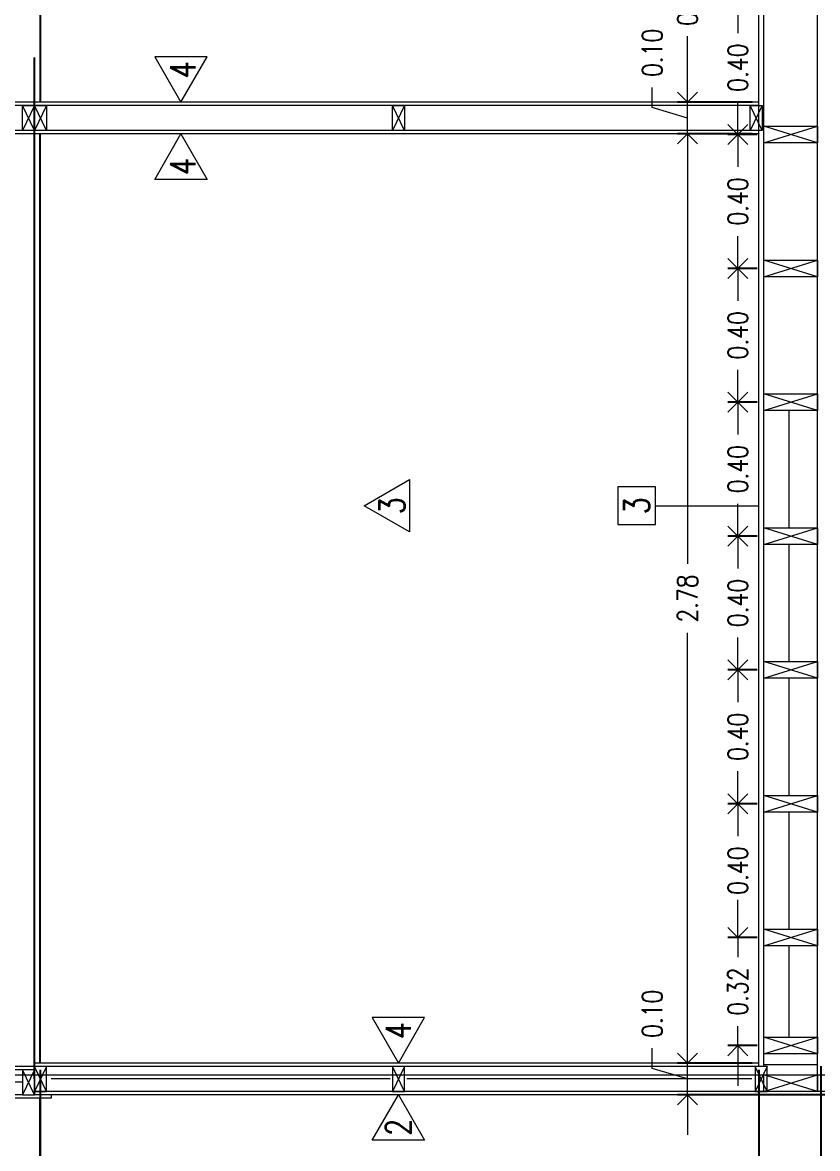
# Model space of a CAD drawing. Header units: metres. Extents: x -2 to 612, y -64 to 156.
# Drawn here: x 592.275 to 594.651, y 23.08 to 26.445 of the extents above; entities that cross this region are included whole.
import ezdxf

# ---------------------------------------------------------------- set-up
doc = ezdxf.new("R2010")
doc.units = ezdxf.units.M
doc.header["$LTSCALE"] = 5
doc.header["$MEASUREMENT"] = 0
doc.linetypes.add('HIDDEN', pattern=[0.375, 0.25, -0.125])
doc.layers.get('0').update_dxf_attribs({"color": 30})
doc.layers.get('DEFPOINTS').update_dxf_attribs({"color": 210})
for name, color, linetype, lineweight in [('A-ANNO-DIMS', 3, 'Continuous', 18), ('A-ANNO-SYMB', 3, 'Continuous', 18), ('A-ANNO-TEXT', 3, 'Continuous', 18), ('A-DETL-MBND', 3, 'Continuous', 18), ('A-ELEV-MBE2', 4, 'Continuous', 25), ('A-ELEV-OVHD', 3, 'HIDDEN', 18), ('A-WALL-PATT', 8, 'Continuous', 18), ('A-WALL-STUD', 3, 'Continuous', 18)]:
    doc.layers.add(name, color=color, linetype=linetype, lineweight=lineweight)
doc.styles.add('E-ROMANS', font='romans.shx', dxfattribs={"width": 0.8})
doc.dimstyles.new('E-0050_ARW_12', dxfattribs={"dimscale": 0.001, "dimtxt": 60, "dimasz": 60, "dimexe": 30, "dimexo": 20, "dimgap": 30, "dimtad": 0, "dimzin": 0, "dimdsep": 46, "dimtxsty": 'E-ROMANS', "dimblk": 'OPEN90', "dimcen": 30, "dimclrd": 256, "dimclre": 256, "dimclrt": 256, "dimadec": 0, "dimazin": 0, "dimtfac": 1, "dimtmove": 1, "dimatfit": 3, "dimldrblk": 'OPEN90', "dimfxl": 1, "dimtfill": 1, "dimtolj": 1, "dimtzin": 0, "dimlwd": -1, "dimarcsym": 0})

# ---------------------------------------------------------------- blocks, each defined once
blk = doc.blocks.new('_Open90')
at = {"color": 0, "linetype": 'ByBlock', "lineweight": -2}
for p, q in [((0, 0), (-1, 0)), ((-0.5, 0.5), (0, 0)), ((0, 0), (-0.5, -0.5))]:
    blk.add_line(p, q, dxfattribs=at)
blk = doc.blocks.new('*D1487')
at = {"layer": 'A-ANNO-DIMS', "transparency": 16777216}
for p, q in [((594.4126, 23.7705), (594.4126, 23.8305)), ((594.4126, 23.7105), (594.4126, 23.6522)), ((594.4126, 23.3875), (594.4126, 23.4459)), ((594.4126, 23.3275), (594.4126, 23.2675))]:
    blk.add_line(p, q, dxfattribs=at)
at = {"layer": 'A-ANNO-DIMS', "lineweight": -2, "transparency": 16777216}
for p, q in [((594.4708, 23.7105), (594.3826, 23.7105)), ((594.4708, 23.3875), (594.3826, 23.3875))]:
    blk.add_line(p, q, dxfattribs=at)
at = {"layer": 'DEFPOINTS', "color": 0, "transparency": 16777216}
for p in [(594.4126, 23.7105), (594.4908, 23.7105), (594.4908, 23.3875)]:
    blk.add_point(p, dxfattribs=at)
at = {"layer": 'A-ANNO-DIMS', "transparency": 16777216, "xscale": 0.06, "yscale": 0.06, "zscale": 0.06}
for p, rotation in [((594.4126, 23.7105), 270), ((594.4126, 23.3875), 90)]:
    blk.add_blockref('_Open90', p, dxfattribs=dict(at, rotation=rotation))
at = {"layer": 'A-ANNO-DIMS', "transparency": 16777216, "insert": (594.4126, 23.549), "char_height": 0.06, "attachment_point": 5, "rotation": 90, "style": 'E-ROMANS', "bg_fill": 3, "box_fill_scale": 1.25, "bg_fill_color": 256, "bg_fill_true_color": 13158600, "bg_fill_transparency": 0}
blk.add_mtext('\\A1;0.32', dxfattribs=at)
blk = doc.blocks.new('*D1488')
at = {"layer": 'A-ANNO-DIMS', "lineweight": -2, "transparency": 16777216}
for p, q in [((594.4708, 24.1105), (594.3826, 24.1105)), ((594.4708, 23.7105), (594.3826, 23.7105))]:
    blk.add_line(p, q, dxfattribs=at)
at = {"layer": 'A-ANNO-DIMS', "transparency": 16777216}
for p, q in [((594.4126, 24.0505), (594.4126, 24.0137)), ((594.4126, 23.7705), (594.4126, 23.8074))]:
    blk.add_line(p, q, dxfattribs=at)
at = {"layer": 'DEFPOINTS', "color": 0, "transparency": 16777216}
for p in [(594.4126, 24.1105), (594.4908, 24.1105), (594.4908, 23.7105)]:
    blk.add_point(p, dxfattribs=at)
at = {"layer": 'A-ANNO-DIMS', "transparency": 16777216, "xscale": 0.06, "yscale": 0.06, "zscale": 0.06}
for p, rotation in [((594.4126, 24.1105), 90), ((594.4126, 23.7105), 270)]:
    blk.add_blockref('_Open90', p, dxfattribs=dict(at, rotation=rotation))
at = {"layer": 'A-ANNO-DIMS', "transparency": 16777216, "insert": (594.4126, 23.9105), "char_height": 0.06, "attachment_point": 5, "rotation": 90, "style": 'E-ROMANS', "bg_fill": 3, "box_fill_scale": 1.25, "bg_fill_color": 256, "bg_fill_true_color": 13158600, "bg_fill_transparency": 0}
blk.add_mtext('\\A1;0.40', dxfattribs=at)
blk = doc.blocks.new('*D1489')
at = {"layer": 'A-ANNO-DIMS', "lineweight": -2, "transparency": 16777216}
for p, q in [((594.4708, 24.5105), (594.3826, 24.5105)), ((594.4708, 24.1105), (594.3826, 24.1105))]:
    blk.add_line(p, q, dxfattribs=at)
at = {"layer": 'A-ANNO-DIMS', "transparency": 16777216}
for p, q in [((594.4126, 24.4505), (594.4126, 24.4137)), ((594.4126, 24.1705), (594.4126, 24.2074))]:
    blk.add_line(p, q, dxfattribs=at)
at = {"layer": 'DEFPOINTS', "color": 0, "transparency": 16777216}
for p in [(594.4126, 24.5105), (594.4908, 24.5105), (594.4908, 24.1105)]:
    blk.add_point(p, dxfattribs=at)
at = {"layer": 'A-ANNO-DIMS', "transparency": 16777216, "xscale": 0.06, "yscale": 0.06, "zscale": 0.06}
for p, rotation in [((594.4126, 24.5105), 90), ((594.4126, 24.1105), 270)]:
    blk.add_blockref('_Open90', p, dxfattribs=dict(at, rotation=rotation))
at = {"layer": 'A-ANNO-DIMS', "transparency": 16777216, "insert": (594.4126, 24.3105), "char_height": 0.06, "attachment_point": 5, "rotation": 90, "style": 'E-ROMANS', "bg_fill": 3, "box_fill_scale": 1.25, "bg_fill_color": 256, "bg_fill_true_color": 13158600, "bg_fill_transparency": 0}
blk.add_mtext('\\A1;0.40', dxfattribs=at)
blk = doc.blocks.new('*D1490')
at = {"layer": 'A-ANNO-DIMS', "lineweight": -2, "transparency": 16777216}
for p, q in [((594.4708, 24.9105), (594.3826, 24.9105)), ((594.4708, 24.5105), (594.3826, 24.5105))]:
    blk.add_line(p, q, dxfattribs=at)
at = {"layer": 'A-ANNO-DIMS', "transparency": 16777216}
for p, q in [((594.4126, 24.8505), (594.4126, 24.8137)), ((594.4126, 24.5705), (594.4126, 24.6074))]:
    blk.add_line(p, q, dxfattribs=at)
at = {"layer": 'DEFPOINTS', "color": 0, "transparency": 16777216}
for p in [(594.4126, 24.9105), (594.4908, 24.9105), (594.4908, 24.5105)]:
    blk.add_point(p, dxfattribs=at)
at = {"layer": 'A-ANNO-DIMS', "transparency": 16777216, "xscale": 0.06, "yscale": 0.06, "zscale": 0.06}
for p, rotation in [((594.4126, 24.9105), 90), ((594.4126, 24.5105), 270)]:
    blk.add_blockref('_Open90', p, dxfattribs=dict(at, rotation=rotation))
at = {"layer": 'A-ANNO-DIMS', "transparency": 16777216, "insert": (594.4126, 24.7105), "char_height": 0.06, "attachment_point": 5, "rotation": 90, "style": 'E-ROMANS', "bg_fill": 3, "box_fill_scale": 1.25, "bg_fill_color": 256, "bg_fill_true_color": 13158600, "bg_fill_transparency": 0}
blk.add_mtext('\\A1;0.40', dxfattribs=at)
blk = doc.blocks.new('*D1491')
at = {"layer": 'A-ANNO-DIMS', "lineweight": -2, "transparency": 16777216}
for p, q in [((594.4708, 25.3105), (594.3826, 25.3105)), ((594.4708, 24.9105), (594.3826, 24.9105))]:
    blk.add_line(p, q, dxfattribs=at)
at = {"layer": 'A-ANNO-DIMS', "transparency": 16777216}
for p, q in [((594.4126, 25.2505), (594.4126, 25.2137)), ((594.4126, 24.9705), (594.4126, 25.0074))]:
    blk.add_line(p, q, dxfattribs=at)
at = {"layer": 'DEFPOINTS', "color": 0, "transparency": 16777216}
for p in [(594.4126, 25.3105), (594.4908, 25.3105), (594.4908, 24.9105)]:
    blk.add_point(p, dxfattribs=at)
at = {"layer": 'A-ANNO-DIMS', "transparency": 16777216, "xscale": 0.06, "yscale": 0.06, "zscale": 0.06}
for p, rotation in [((594.4126, 25.3105), 90), ((594.4126, 24.9105), 270)]:
    blk.add_blockref('_Open90', p, dxfattribs=dict(at, rotation=rotation))
at = {"layer": 'A-ANNO-DIMS', "transparency": 16777216, "insert": (594.4126, 25.1105), "char_height": 0.06, "attachment_point": 5, "rotation": 90, "style": 'E-ROMANS', "bg_fill": 3, "box_fill_scale": 1.25, "bg_fill_color": 256, "bg_fill_true_color": 13158600, "bg_fill_transparency": 0}
blk.add_mtext('\\A1;0.40', dxfattribs=at)
blk = doc.blocks.new('*D1492')
at = {"layer": 'A-ANNO-DIMS', "lineweight": -2, "transparency": 16777216}
for p, q in [((594.4708, 25.7105), (594.3826, 25.7105)), ((594.4708, 25.3105), (594.3826, 25.3105))]:
    blk.add_line(p, q, dxfattribs=at)
at = {"layer": 'A-ANNO-DIMS', "transparency": 16777216}
for p, q in [((594.4126, 25.6505), (594.4126, 25.6137)), ((594.4126, 25.3705), (594.4126, 25.4074))]:
    blk.add_line(p, q, dxfattribs=at)
at = {"layer": 'DEFPOINTS', "color": 0, "transparency": 16777216}
for p in [(594.4126, 25.7105), (594.4908, 25.7105), (594.4908, 25.3105)]:
    blk.add_point(p, dxfattribs=at)
at = {"layer": 'A-ANNO-DIMS', "transparency": 16777216, "xscale": 0.06, "yscale": 0.06, "zscale": 0.06}
for p, rotation in [((594.4126, 25.7105), 90), ((594.4126, 25.3105), 270)]:
    blk.add_blockref('_Open90', p, dxfattribs=dict(at, rotation=rotation))
at = {"layer": 'A-ANNO-DIMS', "transparency": 16777216, "insert": (594.4126, 25.5105), "char_height": 0.06, "attachment_point": 5, "rotation": 90, "style": 'E-ROMANS', "bg_fill": 3, "box_fill_scale": 1.25, "bg_fill_color": 256, "bg_fill_true_color": 13158600, "bg_fill_transparency": 0}
blk.add_mtext('\\A1;0.40', dxfattribs=at)
blk = doc.blocks.new('*D1493')
at = {"layer": 'A-ANNO-DIMS', "lineweight": -2, "transparency": 16777216}
for p, q in [((594.4708, 26.1105), (594.3826, 26.1105)), ((594.4708, 25.7105), (594.3826, 25.7105))]:
    blk.add_line(p, q, dxfattribs=at)
at = {"layer": 'A-ANNO-DIMS', "transparency": 16777216}
for p, q in [((594.4126, 26.0505), (594.4126, 26.0137)), ((594.4126, 25.7705), (594.4126, 25.8074))]:
    blk.add_line(p, q, dxfattribs=at)
at = {"layer": 'DEFPOINTS', "color": 0, "transparency": 16777216}
for p in [(594.4126, 26.1105), (594.4908, 26.1105), (594.4908, 25.7105)]:
    blk.add_point(p, dxfattribs=at)
at = {"layer": 'A-ANNO-DIMS', "transparency": 16777216, "xscale": 0.06, "yscale": 0.06, "zscale": 0.06}
for p, rotation in [((594.4126, 26.1105), 90), ((594.4126, 25.7105), 270)]:
    blk.add_blockref('_Open90', p, dxfattribs=dict(at, rotation=rotation))
at = {"layer": 'A-ANNO-DIMS', "transparency": 16777216, "insert": (594.4126, 25.9105), "char_height": 0.06, "attachment_point": 5, "rotation": 90, "style": 'E-ROMANS', "bg_fill": 3, "box_fill_scale": 1.25, "bg_fill_color": 256, "bg_fill_true_color": 13158600, "bg_fill_transparency": 0}
blk.add_mtext('\\A1;0.40', dxfattribs=at)
blk = doc.blocks.new('*D1494')
at = {"layer": 'A-ANNO-DIMS', "lineweight": -2, "transparency": 16777216}
for p, q in [((594.4708, 26.5105), (594.3826, 26.5105)), ((594.4708, 26.1105), (594.3826, 26.1105))]:
    blk.add_line(p, q, dxfattribs=at)
at = {"layer": 'A-ANNO-DIMS', "transparency": 16777216}
for p, q in [((594.4126, 26.4505), (594.4126, 26.4137)), ((594.4126, 26.1705), (594.4126, 26.2074))]:
    blk.add_line(p, q, dxfattribs=at)
at = {"layer": 'DEFPOINTS', "color": 0, "transparency": 16777216}
for p in [(594.4126, 26.5105), (594.4908, 26.5105), (594.4908, 26.1105)]:
    blk.add_point(p, dxfattribs=at)
at = {"layer": 'A-ANNO-DIMS', "transparency": 16777216, "xscale": 0.06, "yscale": 0.06, "zscale": 0.06}
for p, rotation in [((594.4126, 26.5105), 90), ((594.4126, 26.1105), 270)]:
    blk.add_blockref('_Open90', p, dxfattribs=dict(at, rotation=rotation))
at = {"layer": 'A-ANNO-DIMS', "transparency": 16777216, "insert": (594.4126, 26.3105), "char_height": 0.06, "attachment_point": 5, "rotation": 90, "style": 'E-ROMANS', "bg_fill": 3, "box_fill_scale": 1.25, "bg_fill_color": 256, "bg_fill_true_color": 13158600, "bg_fill_transparency": 0}
blk.add_mtext('\\A1;0.40', dxfattribs=at)
blk = doc.blocks.new('*D888')
at = {"layer": 'A-ANNO-DIMS', "lineweight": -2, "transparency": 16777216}
for p, q in [((594.6608, 23.3265), (594.6608, 21.6222)), ((594.4758, 23.3155), (594.4758, 21.6222))]:
    blk.add_line(p, q, dxfattribs=at)
at = {"layer": 'A-ANNO-DIMS', "transparency": 16777216}
for p, q in [((594.6008, 21.6522), (594.5358, 21.6522)), ((594.5683, 21.6522), (594.6178, 21.4872)), ((594.6178, 21.4872), (594.6778, 21.4872))]:
    blk.add_line(p, q, dxfattribs=at)
at = {"layer": 'DEFPOINTS', "color": 0, "transparency": 16777216}
for p in [(594.4758, 23.3355), (594.6608, 23.3465), (594.4758, 21.6522)]:
    blk.add_point(p, dxfattribs=at)
at = {"layer": 'A-ANNO-DIMS', "transparency": 16777216, "xscale": 0.06, "yscale": 0.06, "zscale": 0.06, "rotation": 180}
blk.add_blockref('_Open90', (594.4758, 21.6522), dxfattribs=at)
at = {"layer": 'A-ANNO-DIMS', "transparency": 16777216, "xscale": 0.06, "yscale": 0.06, "zscale": 0.06}
blk.add_blockref('_Open90', (594.6608, 21.6522), dxfattribs=at)
at = {"layer": 'A-ANNO-DIMS', "transparency": 16777216, "insert": (594.7798, 21.4872), "char_height": 0.06, "attachment_point": 5, "style": 'E-ROMANS', "bg_fill": 3, "box_fill_scale": 1.25, "bg_fill_color": 256, "bg_fill_true_color": 13158600, "bg_fill_transparency": 0}
blk.add_mtext('\\A1;0.19', dxfattribs=at)
blk = doc.blocks.new('*D1505')
at = {"layer": 'A-ANNO-DIMS', "lineweight": -2, "transparency": 16777216}
for p, q in [((592.3276, 23.3155), (592.3276, 21.6222)), ((594.4758, 23.3155), (594.4758, 21.6222))]:
    blk.add_line(p, q, dxfattribs=at)
at = {"layer": 'A-ANNO-DIMS', "transparency": 16777216}
for p, q in [((592.3876, 21.6522), (593.2986, 21.6522)), ((594.4158, 21.6522), (593.5049, 21.6522))]:
    blk.add_line(p, q, dxfattribs=at)
at = {"layer": 'DEFPOINTS', "color": 0, "transparency": 16777216}
for p in [(592.3276, 23.3355), (594.4758, 23.3355), (592.3276, 21.6522)]:
    blk.add_point(p, dxfattribs=at)
at = {"layer": 'A-ANNO-DIMS', "transparency": 16777216, "xscale": 0.06, "yscale": 0.06, "zscale": 0.06, "rotation": 180}
blk.add_blockref('_Open90', (592.3276, 21.6522), dxfattribs=at)
at = {"layer": 'A-ANNO-DIMS', "transparency": 16777216, "xscale": 0.06, "yscale": 0.06, "zscale": 0.06}
blk.add_blockref('_Open90', (594.4758, 21.6522), dxfattribs=at)
at = {"layer": 'A-ANNO-DIMS', "transparency": 16777216, "insert": (593.4017, 21.6522), "char_height": 0.06, "attachment_point": 5, "style": 'E-ROMANS', "bg_fill": 3, "box_fill_scale": 1.25, "bg_fill_color": 256, "bg_fill_true_color": 13158600, "bg_fill_transparency": 0}
blk.add_mtext('\\A1;2.15', dxfattribs=at)
blk = doc.blocks.new('*D1506')
at = {"layer": 'A-ANNO-DIMS', "lineweight": -2, "transparency": 16777216}
for p, q in [((591.5358, 23.3055), (591.5358, 21.6222)), ((592.3276, 23.3155), (592.3276, 21.6222))]:
    blk.add_line(p, q, dxfattribs=at)
at = {"layer": 'A-ANNO-DIMS', "transparency": 16777216}
for p, q in [((591.5958, 21.6522), (591.7703, 21.6522)), ((592.2676, 21.6522), (592.0931, 21.6522))]:
    blk.add_line(p, q, dxfattribs=at)
at = {"layer": 'DEFPOINTS', "color": 0, "transparency": 16777216}
for p in [(591.5358, 23.3255), (592.3276, 23.3355), (591.5358, 21.6522)]:
    blk.add_point(p, dxfattribs=at)
at = {"layer": 'A-ANNO-DIMS', "transparency": 16777216, "xscale": 0.06, "yscale": 0.06, "zscale": 0.06, "rotation": 180}
blk.add_blockref('_Open90', (591.5358, 21.6522), dxfattribs=at)
at = {"layer": 'A-ANNO-DIMS', "transparency": 16777216, "xscale": 0.06, "yscale": 0.06, "zscale": 0.06}
blk.add_blockref('_Open90', (592.3276, 21.6522), dxfattribs=at)
at = {"layer": 'A-ANNO-DIMS', "transparency": 16777216, "insert": (591.9317, 21.6522), "char_height": 0.06, "attachment_point": 5, "style": 'E-ROMANS', "bg_fill": 3, "box_fill_scale": 1.25, "bg_fill_color": 256, "bg_fill_true_color": 13158600, "bg_fill_transparency": 0}
blk.add_mtext('\\A1;variable', dxfattribs=at)
blk = doc.blocks.new('*D890')
at = {"layer": 'A-ANNO-DIMS', "lineweight": -2, "transparency": 16777216}
for p, q in [((596.9708, 23.2415), (596.9708, 21.3905)), ((590.7739, 22.9191), (590.7739, 21.3905))]:
    blk.add_line(p, q, dxfattribs=at)
at = {"layer": 'A-ANNO-DIMS', "transparency": 16777216}
for p, q in [((590.8339, 21.4205), (593.7704, 21.4205)), ((596.9108, 21.4205), (593.9744, 21.4205))]:
    blk.add_line(p, q, dxfattribs=at)
at = {"layer": 'DEFPOINTS', "color": 0, "transparency": 16777216}
for p in [(596.9708, 23.2615), (590.7739, 22.9391), (590.7739, 21.4205)]:
    blk.add_point(p, dxfattribs=at)
at = {"layer": 'A-ANNO-DIMS', "transparency": 16777216, "xscale": 0.06, "yscale": 0.06, "zscale": 0.06, "rotation": 180}
blk.add_blockref('_Open90', (590.7739, 21.4205), dxfattribs=at)
at = {"layer": 'A-ANNO-DIMS', "transparency": 16777216, "xscale": 0.06, "yscale": 0.06, "zscale": 0.06}
blk.add_blockref('_Open90', (596.9708, 21.4205), dxfattribs=at)
at = {"layer": 'A-ANNO-DIMS', "transparency": 16777216, "insert": (593.8724, 21.4205), "char_height": 0.06, "attachment_point": 5, "style": 'E-ROMANS', "bg_fill": 3, "box_fill_scale": 1.25, "bg_fill_color": 256, "bg_fill_true_color": 13158600, "bg_fill_transparency": 0}
blk.add_mtext('\\A1;6.20', dxfattribs=at)
blk = doc.blocks.new('*D1374')
at = {"layer": 'A-ANNO-DIMS', "transparency": 16777216}
for p, q in [((594.2621, 23.3955), (594.2621, 23.4555)), ((594.1571, 23.3195), (594.1571, 23.3795)), ((594.2621, 23.2405), (594.2621, 23.3355)), ((594.2621, 23.2405), (594.2621, 23.3355)), ((594.2621, 23.288), (594.1571, 23.3195)), ((594.2621, 23.1805), (594.2621, 23.1205))]:
    blk.add_line(p, q, dxfattribs=at)
at = {"layer": 'A-ANNO-DIMS', "lineweight": -2, "transparency": 16777216}
for p, q in [((594.4558, 23.3355), (594.2321, 23.3355)), ((594.6808, 23.2405), (594.2321, 23.2405))]:
    blk.add_line(p, q, dxfattribs=at)
at = {"layer": 'DEFPOINTS', "color": 0, "transparency": 16777216}
for p in [(594.2621, 23.3355), (594.4758, 23.3355), (594.7008, 23.2405)]:
    blk.add_point(p, dxfattribs=at)
at = {"layer": 'A-ANNO-DIMS', "transparency": 16777216, "xscale": 0.06, "yscale": 0.06, "zscale": 0.06}
for p, rotation in [((594.2621, 23.3355), 270), ((594.2621, 23.2405), 90)]:
    blk.add_blockref('_Open90', p, dxfattribs=dict(at, rotation=rotation))
at = {"layer": 'A-ANNO-DIMS', "transparency": 16777216, "insert": (594.1571, 23.4827), "char_height": 0.06, "attachment_point": 5, "rotation": 90, "style": 'E-ROMANS', "bg_fill": 3, "box_fill_scale": 1.25, "bg_fill_color": 256, "bg_fill_true_color": 13158600, "bg_fill_transparency": 0}
blk.add_mtext('\\A1;0.10', dxfattribs=at)
blk = doc.blocks.new('*D1375')
at = {"layer": 'A-ANNO-DIMS', "lineweight": -2, "transparency": 16777216}
for p, q in [((594.4558, 26.1125), (594.2321, 26.1125)), ((594.4558, 23.3355), (594.2321, 23.3355))]:
    blk.add_line(p, q, dxfattribs=at)
at = {"layer": 'A-ANNO-DIMS', "transparency": 16777216}
for p, q in [((594.2621, 26.0525), (594.2621, 24.8272)), ((594.2621, 23.3955), (594.2621, 24.6209))]:
    blk.add_line(p, q, dxfattribs=at)
at = {"layer": 'DEFPOINTS', "color": 0, "transparency": 16777216}
for p in [(594.2621, 26.1125), (594.4758, 26.1125), (594.4758, 23.3355)]:
    blk.add_point(p, dxfattribs=at)
at = {"layer": 'A-ANNO-DIMS', "transparency": 16777216, "xscale": 0.06, "yscale": 0.06, "zscale": 0.06}
for p, rotation in [((594.2621, 26.1125), 90), ((594.2621, 23.3355), 270)]:
    blk.add_blockref('_Open90', p, dxfattribs=dict(at, rotation=rotation))
at = {"layer": 'A-ANNO-DIMS', "transparency": 16777216, "insert": (594.2621, 24.724), "char_height": 0.06, "attachment_point": 5, "rotation": 90, "style": 'E-ROMANS', "bg_fill": 3, "box_fill_scale": 1.25, "bg_fill_color": 256, "bg_fill_true_color": 13158600, "bg_fill_transparency": 0}
blk.add_mtext('\\A1;2.78', dxfattribs=at)
blk = doc.blocks.new('*D1376')
at = {"layer": 'A-ANNO-DIMS', "transparency": 16777216}
for p, q in [((594.2621, 26.2675), (594.2621, 26.3275)), ((594.1571, 26.1915), (594.1571, 26.2515)), ((594.2621, 26.16), (594.1571, 26.1915)), ((594.2621, 26.1125), (594.2621, 26.2075)), ((594.2621, 26.1125), (594.2621, 26.2075)), ((594.2621, 26.0525), (594.2621, 25.9925))]:
    blk.add_line(p, q, dxfattribs=at)
at = {"layer": 'A-ANNO-DIMS', "lineweight": -2, "transparency": 16777216}
for p, q in [((594.4558, 26.2075), (594.2321, 26.2075)), ((594.4558, 26.1125), (594.2321, 26.1125))]:
    blk.add_line(p, q, dxfattribs=at)
at = {"layer": 'DEFPOINTS', "color": 0, "transparency": 16777216}
for p in [(594.2621, 26.2075), (594.4758, 26.2075), (594.4758, 26.1125)]:
    blk.add_point(p, dxfattribs=at)
at = {"layer": 'A-ANNO-DIMS', "transparency": 16777216, "xscale": 0.06, "yscale": 0.06, "zscale": 0.06}
for p, rotation in [((594.2621, 26.2075), 270), ((594.2621, 26.1125), 90)]:
    blk.add_blockref('_Open90', p, dxfattribs=dict(at, rotation=rotation))
at = {"layer": 'A-ANNO-DIMS', "transparency": 16777216, "insert": (594.1571, 26.3547), "char_height": 0.06, "attachment_point": 5, "rotation": 90, "style": 'E-ROMANS', "bg_fill": 3, "box_fill_scale": 1.25, "bg_fill_color": 256, "bg_fill_true_color": 13158600, "bg_fill_transparency": 0}
blk.add_mtext('\\A1;0.10', dxfattribs=at)
blk = doc.blocks.new('*D1377')
at = {"layer": 'A-ANNO-DIMS', "lineweight": -2, "transparency": 16777216}
for p, q in [((594.4558, 26.8075), (594.2321, 26.8075)), ((594.4558, 26.2075), (594.2321, 26.2075))]:
    blk.add_line(p, q, dxfattribs=at)
at = {"layer": 'A-ANNO-DIMS', "transparency": 16777216}
for p, q in [((594.2621, 26.7475), (594.2621, 26.6107)), ((594.2621, 26.2675), (594.2621, 26.4044))]:
    blk.add_line(p, q, dxfattribs=at)
at = {"layer": 'DEFPOINTS', "color": 0, "transparency": 16777216}
for p in [(594.2621, 26.8075), (594.4758, 26.8075), (594.4758, 26.2075)]:
    blk.add_point(p, dxfattribs=at)
at = {"layer": 'A-ANNO-DIMS', "transparency": 16777216, "xscale": 0.06, "yscale": 0.06, "zscale": 0.06}
for p, rotation in [((594.2621, 26.8075), 90), ((594.2621, 26.2075), 270)]:
    blk.add_blockref('_Open90', p, dxfattribs=dict(at, rotation=rotation))
at = {"layer": 'A-ANNO-DIMS', "transparency": 16777216, "insert": (594.2621, 26.5075), "char_height": 0.06, "attachment_point": 5, "rotation": 90, "style": 'E-ROMANS', "bg_fill": 3, "box_fill_scale": 1.25, "bg_fill_color": 256, "bg_fill_true_color": 13158600, "bg_fill_transparency": 0}
blk.add_mtext('\\A1;0.60', dxfattribs=at)

msp = doc.modelspace()

# ---------------------------------------------------------------- linework, layer by layer
at = {"layer": 'A-ANNO-SYMB'}
msp.add_lwpolyline([(593.29593, 25.00122), (593.43179, 25.07966), (593.43179, 24.92279)], close=True, dxfattribs=at)
at = {"layer": 'A-DETL-MBND'}
for p, q in [((594.47582, 23.33554), (592.31082, 23.33554)), ((594.47582, 23.32554), (592.31082, 23.32554))]:
    msp.add_line(p, q, dxfattribs=at)
for points in [[(594.47582, 23.32554), (594.47582, 30.17454)], [(594.49082, 23.32554), (594.49082, 30.17454)], [(594.65082, 23.25054), (594.65082, 30.16354)], [(592.31082, 23.31554), (592.31082, 23.32554), (591.5358, 23.32554)], [(592.31082, 23.32554), (592.31082, 23.33554)], [(592.27482, 23.31554), (591.5618, 23.31554)], [(597.10082, 23.26154), (597.10082, 23.25054), (594.65082, 23.25054)], [(592.27482, 23.24054), (591.5258, 23.24054)], [(592.36082, 23.24054), (592.36082, 23.23054), (591.5258, 23.23054)], [(594.65082, 23.25054), (592.31082, 23.25054)], [(594.70083, 23.25054), (594.70083, 23.24054), (592.31082, 23.24054)], [(592.31082, 23.25054), (592.31082, 23.24054)]]:
    msp.add_lwpolyline(points, dxfattribs=at)
at = {"layer": 'A-ELEV-MBE2'}
for p, q in [((592.329, 26.20754), (592.329, 30.16451)), ((592.32759, 23.33554), (592.32759, 26.11254)), ((592.32759, 22.95153), (592.32759, 23.23054))]:
    msp.add_line(p, q, dxfattribs=at)
at = {"layer": 'A-ELEV-OVHD'}
for points in [[(592.74837, 26.20754), (592.82681, 26.3434), (592.66993, 26.3434)], [(592.74837, 26.11254), (592.82681, 25.97668), (592.66993, 25.97668)], [(594.05412, 25.05747), (594.05412, 24.94497), (594.16662, 24.94497), (594.16662, 25.05747)], [(593.39832, 23.33554), (593.47676, 23.4714), (593.31988, 23.4714)], [(593.39832, 23.24054), (593.47676, 23.10468), (593.31988, 23.10468)]]:
    msp.add_lwpolyline(points, close=True, dxfattribs=at)
at = {"layer": 'A-WALL-PATT', "ltscale": 0.1}
for p, q in [((594.56582, 24.93554), (594.56582, 25.28554)), ((594.56582, 24.53554), (594.56582, 24.88554)), ((594.56582, 24.13554), (594.56582, 24.48554)), ((594.56582, 23.73554), (594.56582, 24.08554)), ((594.56582, 23.41254), (594.56582, 23.68554)), ((592.27482, 23.27804), (591.5618, 23.27804)), ((593.37332, 23.28804), (592.36082, 23.28804))]:
    msp.add_line(p, q, dxfattribs=at)
at = {"layer": 'A-WALL-STUD'}
for p, q in [((592.31082, 26.19754), (592.27482, 26.12254)), ((592.31082, 26.12254), (592.27482, 26.19754)), ((592.34682, 26.19754), (592.31082, 26.12254)), ((592.34682, 26.12254), (592.31082, 26.19754)), ((593.41632, 26.19754), (593.38032, 26.12254)), ((593.41632, 26.12254), (593.38032, 26.19754))]:
    msp.add_line(p, q, dxfattribs=at)
for points in [[(592.31082, 26.19754), (592.31082, 26.12254), (592.27482, 26.12254), (592.27482, 26.19754)], [(592.34682, 26.19754), (592.34682, 26.12254), (592.31082, 26.12254), (592.31082, 26.19754)], [(593.41632, 26.19754), (593.41632, 26.12254), (593.38032, 26.12254), (593.38032, 26.19754)]]:
    msp.add_lwpolyline(points, close=True, dxfattribs=at)
for points in [[(594.65082, 26.08555), (594.49082, 26.08555), (594.49082, 26.13555), (594.65082, 26.13555), (594.65082, 26.08555), (594.49082, 26.13555)], [(594.49082, 26.08555), (594.65082, 26.13555)], [(594.65082, 25.68554), (594.49082, 25.68554), (594.49082, 25.73554), (594.65082, 25.73554), (594.65082, 25.68554), (594.49082, 25.73554)], [(594.49082, 25.68554), (594.65082, 25.73554)], [(594.65082, 25.28554), (594.49082, 25.28554), (594.49082, 25.33554), (594.65082, 25.33554), (594.65082, 25.28554), (594.49082, 25.33554)], [(594.49082, 25.28554), (594.65082, 25.33554)], [(594.65082, 24.88554), (594.49082, 24.88554), (594.49082, 24.93554), (594.65082, 24.93554), (594.65082, 24.88554), (594.49082, 24.93554)], [(594.49082, 24.88554), (594.65082, 24.93554)], [(594.65082, 24.48554), (594.49082, 24.48554), (594.49082, 24.53554), (594.65082, 24.53554), (594.65082, 24.48554), (594.49082, 24.53554)], [(594.49082, 24.48554), (594.65082, 24.53554)], [(594.65082, 24.08554), (594.49082, 24.08554), (594.49082, 24.13554), (594.65082, 24.13554), (594.65082, 24.08554), (594.49082, 24.13554)], [(594.49082, 24.08554), (594.65082, 24.13554)], [(594.65082, 23.68554), (594.49082, 23.68554), (594.49082, 23.73554), (594.65082, 23.73554), (594.65082, 23.68554), (594.49082, 23.73554)], [(594.49082, 23.68554), (594.65082, 23.73554)], [(594.65082, 23.36254), (594.49082, 23.36254), (594.49082, 23.41254), (594.65082, 23.41254), (594.65082, 23.36254), (594.49082, 23.41254)], [(594.49082, 23.36254), (594.65082, 23.41254)]]:
    msp.add_lwpolyline(points, dxfattribs=at)

# ---------------------------------------------------------------- texts
at = {"layer": 'A-ANNO-TEXT', "char_height": 0.075, "attachment_point": 5, "style": 'E-ROMANS'}
for s, insert, rotation in [('\\pi-0.45,l0.45,t0.45;4', (592.75402, 26.30444), 90.00048), ('\\pi-0.45,l0.45,t0.45;4', (592.75402, 26.01564), 89.99952), ('\\pi-0.45,l0.45,t0.45;3', (593.37919, 25.00122), 89.99952), ('\\pi-0.45,l0.45,t0.45;3', (594.11037, 25.00122), 89.99952), ('\\pi-0.45,l0.45,t0.45;4', (593.39832, 23.43244), 90.00048), ('\\pi-0.45,l0.45,t0.45;2', (593.39832, 23.14364), 89.99952)]:
    msp.add_mtext(s, dxfattribs=dict(at, insert=insert, rotation=rotation))

# ---------------------------------------------------------------- next in the draw order: dimensions: what is measured, and where the dimension line sits
at = {"layer": 'A-ANNO-DIMS'}
dim = msp.add_linear_dim(base=(594.41262, 23.71054), p1=(594.49082, 23.38754), p2=(594.49082, 23.71054), angle=90, dimstyle='E-0050_ARW_12', dxfattribs=at)
dim.commit()
dim.dimension.update_dxf_attribs({"geometry": '*D1487', "text_midpoint": (594.41262, 23.54904)})

# ---------------------------------------------------------------- next in the draw order: linework, layer by layer
at = {"layer": 'A-ANNO-SYMB'}
msp.add_line((598.52028, 23.29904), (589.91055, 23.29904), dxfattribs=at)
at = {"layer": 'A-WALL-PATT', "ltscale": 0.1}
for p, q in [((594.65082, 23.33057), (594.49082, 23.33057)), ((594.45482, 23.28804), (593.42332, 23.28804))]:
    msp.add_line(p, q, dxfattribs=at)

# ---------------------------------------------------------------- next in the draw order: dimensions: what is measured, and where the dimension line sits
at = {"layer": 'A-ANNO-DIMS'}
dim = msp.add_linear_dim(base=(594.41262, 24.11054), p1=(594.49082, 23.71054), p2=(594.49082, 24.11054), angle=90, dimstyle='E-0050_ARW_12', dxfattribs=at)
dim.commit()
dim.dimension.update_dxf_attribs({"geometry": '*D1488', "text_midpoint": (594.41262, 23.91054)})

# ---------------------------------------------------------------- next in the draw order: dimensions: what is measured, and where the dimension line sits
for base, p1, p2, angle, picture, middle in [((594.41262, 24.51054), (594.49082, 24.11054), (594.49082, 24.51054), 90, '*D1489', (594.41262, 24.31054)), ((594.4758235583, 21.6522390138), (594.6608235583, 23.3465440483), (594.4758235583, 23.3355397607), 180, '*D888', (594.7078235583, 21.4872390138))]:
    dim = msp.add_linear_dim(base=base, p1=p1, p2=p2, angle=angle, dimstyle='E-0050_ARW_12', dxfattribs=at)
    dim.commit()
    dim.dimension.update_dxf_attribs({"geometry": picture, "text_midpoint": middle})

# ---------------------------------------------------------------- next in the draw order: dimensions: what is measured, and where the dimension line sits
for base, p1, p2, angle, picture, middle in [((594.41262, 24.91054), (594.49082, 24.51054), (594.49082, 24.91054), 90, '*D1490', (594.41262, 24.71054)), ((592.32759, 21.65224), (594.47582, 23.33554), (592.32759, 23.33554), 180, '*D1505', (593.40171, 21.65224))]:
    dim = msp.add_linear_dim(base=base, p1=p1, p2=p2, angle=angle, dimstyle='E-0050_ARW_12', dxfattribs=at)
    dim.commit()
    dim.dimension.update_dxf_attribs({"geometry": picture, "text_midpoint": middle})

# ---------------------------------------------------------------- next in the draw order: dimensions: what is measured, and where the dimension line sits
dim = msp.add_linear_dim(base=(594.41262, 25.31054), p1=(594.49082, 24.91054), p2=(594.49082, 25.31054), angle=90, dimstyle='E-0050_ARW_12', dxfattribs=at)
dim.commit()
dim.dimension.update_dxf_attribs({"geometry": '*D1491', "text_midpoint": (594.41262, 25.11054)})
dim = msp.add_linear_dim(base=(591.5358, 21.65224), p1=(592.32759, 23.33554), p2=(591.5358, 23.32554), angle=180, text='variable', dimstyle='E-0050_ARW_12', dxfattribs=at)
dim.commit()
dim.dimension.update_dxf_attribs({"geometry": '*D1506', "text_midpoint": (591.93169, 21.65224)})

# ---------------------------------------------------------------- next in the draw order: linework, layer by layer
msp.add_line((592.31082, 23.28804), (592.31082, 26.34138))
at = {"layer": 'A-ELEV-OVHD'}
msp.add_line((594.16662, 25.00122), (594.47582, 25.00122), dxfattribs=at)

# ---------------------------------------------------------------- next in the draw order: dimensions: what is measured, and where the dimension line sits
at = {"layer": 'A-ANNO-DIMS'}
for base, p1, p2, angle, picture, middle in [((594.41262, 25.71054), (594.49082, 25.31054), (594.49082, 25.71054), 90, '*D1492', (594.41262, 25.51054)), ((590.77388, 21.42046), (596.97082, 23.26154), (590.77388, 22.93905), 180, '*D890', (593.87235, 21.42046))]:
    dim = msp.add_linear_dim(base=base, p1=p1, p2=p2, angle=angle, dimstyle='E-0050_ARW_12', dxfattribs=at)
    dim.commit()
    dim.dimension.update_dxf_attribs({"geometry": picture, "text_midpoint": middle})

# ---------------------------------------------------------------- next in the draw order: linework, layer by layer
at = {"layer": 'A-WALL-STUD'}
for p, q in [((592.34682, 23.25054), (592.31082, 23.32554)), ((592.34682, 23.32554), (592.31082, 23.25054)), ((593.41632, 23.25054), (593.38032, 23.32554)), ((593.41632, 23.32554), (593.38032, 23.25054)), ((592.31082, 23.24054), (592.27482, 23.31554)), ((592.31082, 23.31554), (592.27482, 23.24054))]:
    msp.add_line(p, q, dxfattribs=at)
for points in [[(592.34682, 23.25054), (592.34682, 23.32554), (592.31082, 23.32554), (592.31082, 23.25054)], [(593.41632, 23.25054), (593.41632, 23.32554), (593.38032, 23.32554), (593.38032, 23.25054)], [(592.31082, 23.24054), (592.31082, 23.31554), (592.27482, 23.31554), (592.27482, 23.24054)]]:
    msp.add_lwpolyline(points, close=True, dxfattribs=at)
for points in [[(594.65082, 23.25054), (594.49082, 23.25054), (594.49082, 23.30054), (594.65082, 23.30054), (594.65082, 23.25054), (594.49082, 23.30054)], [(594.49082, 23.25054), (594.65082, 23.30054)]]:
    msp.add_lwpolyline(points, dxfattribs=at)

# ---------------------------------------------------------------- next in the draw order: dimensions: what is measured, and where the dimension line sits
at = {"layer": 'A-ANNO-DIMS'}
dim = msp.add_linear_dim(base=(594.41262, 26.11055), p1=(594.49082, 25.71054), p2=(594.49082, 26.11055), angle=90, dimstyle='E-0050_ARW_12', dxfattribs=at)
dim.commit()
dim.dimension.update_dxf_attribs({"geometry": '*D1493', "text_midpoint": (594.41262, 25.91054)})

# ---------------------------------------------------------------- next in the draw order: dimensions: what is measured, and where the dimension line sits
for base, p1, p2, picture, middle in [((594.41262, 26.51055), (594.49082, 26.11055), (594.49082, 26.51055), '*D1494', (594.41262, 26.31055)), ((594.2621284602, 23.3355397607), (594.7008266506, 23.2405397607), (594.4758235583, 23.3355397607), '*D1374', (594.1571284602, 23.4095397607))]:
    dim = msp.add_linear_dim(base=base, p1=p1, p2=p2, angle=90, dimstyle='E-0050_ARW_12', dxfattribs=at)
    dim.commit()
    dim.dimension.update_dxf_attribs({"geometry": picture, "text_midpoint": middle})

# ---------------------------------------------------------------- next in the draw order: linework, layer by layer
at = {"layer": 'A-DETL-MBND'}
for points in [[(594.47582, 26.20754), (591.5258, 26.20754)], [(594.47582, 26.19754), (591.5874, 26.19754)], [(594.47582, 26.12254), (591.57799, 26.12254)], [(594.47582, 26.11254), (591.5258, 26.11254)]]:
    msp.add_lwpolyline(points, dxfattribs=at)

# ---------------------------------------------------------------- next in the draw order: dimensions: what is measured, and where the dimension line sits
at = {"layer": 'A-ANNO-DIMS'}
dim = msp.add_linear_dim(base=(594.26213, 26.11254), p1=(594.47582, 23.33554), p2=(594.47582, 26.11254), angle=90, dimstyle='E-0050_ARW_12', dxfattribs=at)
dim.commit()
dim.dimension.update_dxf_attribs({"geometry": '*D1375', "text_midpoint": (594.26213, 24.72404)})

# ---------------------------------------------------------------- next in the draw order: linework, layer by layer
at = {"layer": 'A-WALL-STUD'}
for p, q in [((594.50082, 23.25054), (594.46482, 23.32554)), ((594.50082, 23.32554), (594.46482, 23.25054))]:
    msp.add_line(p, q, dxfattribs=at)
msp.add_lwpolyline([(594.50082, 23.25054), (594.50082, 23.32554), (594.46482, 23.32554), (594.46482, 23.25054)], close=True, dxfattribs=at)

# ---------------------------------------------------------------- next in the draw order: dimensions: what is measured, and where the dimension line sits
at = {"layer": 'A-ANNO-DIMS'}
dim = msp.add_linear_dim(base=(594.2621284602, 26.2075391174), p1=(594.4758235583, 26.1125391174), p2=(594.4758235583, 26.2075391174), angle=90, dimstyle='E-0050_ARW_12', dxfattribs=at)
dim.commit()
dim.dimension.update_dxf_attribs({"geometry": '*D1376', "text_midpoint": (594.1571284602, 26.2815391174)})

# ---------------------------------------------------------------- next in the draw order: dimensions: what is measured, and where the dimension line sits
dim = msp.add_linear_dim(base=(594.26213, 26.80754), p1=(594.47582, 26.20754), p2=(594.47582, 26.80754), angle=90, dimstyle='E-0050_ARW_12', dxfattribs=at)
dim.commit()
dim.dimension.update_dxf_attribs({"geometry": '*D1377', "text_midpoint": (594.26213, 26.50754)})

# ---------------------------------------------------------------- next in the draw order: linework, layer by layer
at = {"layer": 'A-WALL-STUD'}
for p, q in [((594.48582, 26.19754), (594.44982, 26.12254)), ((594.48582, 26.12254), (594.44982, 26.19754))]:
    msp.add_line(p, q, dxfattribs=at)
msp.add_lwpolyline([(594.48582, 26.19754), (594.48582, 26.12254), (594.44982, 26.12254), (594.44982, 26.19754)], close=True, dxfattribs=at)

doc.saveas('drawing.dxf')
